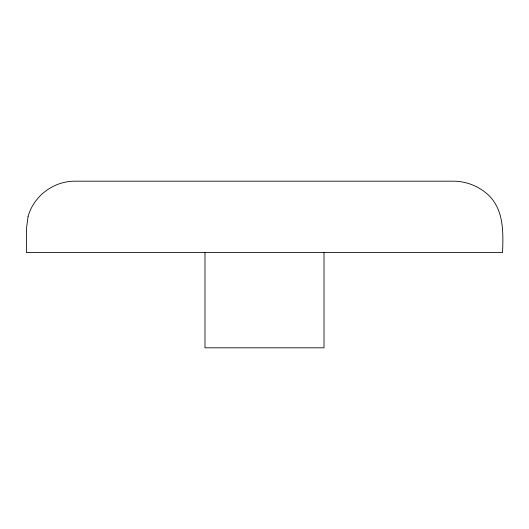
<?xml version="1.0" encoding="UTF-8"?>
<svg xmlns="http://www.w3.org/2000/svg" width="529" height="529" viewBox="0 0 529 529"><rect width="100%" height="100%" fill="white"/><g stroke="black" fill="none" stroke-linecap="round" stroke-linejoin="round"><path stroke-width="0.79" d="M324.012 252.597L324.012 347.817L204.988 347.817L204.988 252.597M28.083 216.473L26.45 228.792L26.45 252.597L502.55 252.597C503.297 232.753 504.064 210.053 488.485 195.128C479.241 186.479 467.173 181.546 454.53 181.183L74.47 181.183C53.343 181.295 33.744 196.061 28.083 216.473"/></g></svg>
